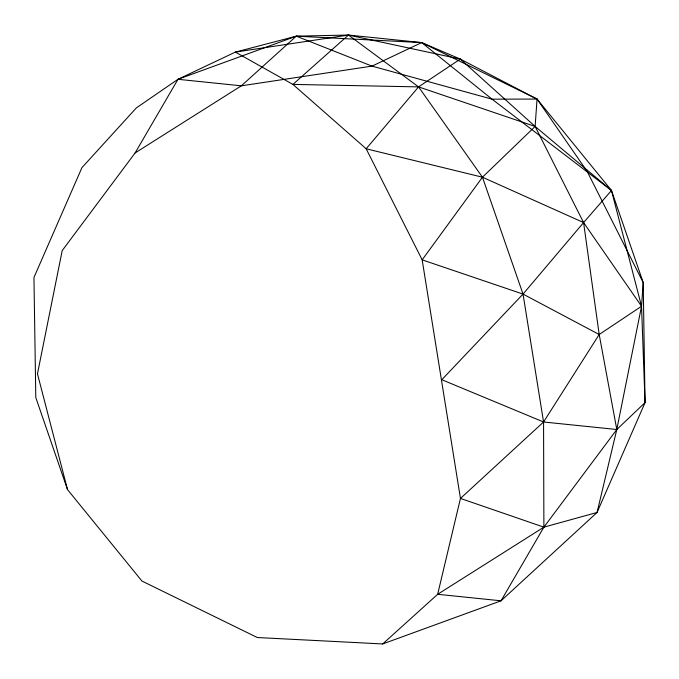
<?xml version="1.0" encoding="UTF-8"?>
<svg xmlns="http://www.w3.org/2000/svg" width="679" height="679" viewBox="0 0 679 679"><rect width="100%" height="100%" fill="white"/><g stroke="black" fill="none" stroke-linecap="round" stroke-linejoin="round"><path stroke-width="1.02" d="M67.527 489.635L37.464 373.84L62.205 250.593L135.113 152.945L177.974 79.299L235.392 52.088L296.307 36.165L348.454 35.053L421.684 42.582L460.311 59.09L537.055 99.066L611.473 190.468L643.208 282.574L645.05 402.622L597.062 512.467L501.026 600.805L382.693 643.947L257.316 637.53L141.945 581.046L67.527 489.635L35.792 397.538L33.95 277.482L81.938 167.637L136.352 107.902L177.974 79.299L296.307 36.165L421.684 42.582L537.055 99.066L587.199 171.49L643.208 282.574L641.536 306.271L645.05 402.622L616.795 429.518L543.887 527.159L501.026 600.805L437.658 594.295L382.693 643.947M177.974 79.299L241.342 85.817L371.999 66.126L421.684 42.582L492.037 99.168L611.473 190.468L583.584 222.568L599.192 334.509L543.565 421.99L460.455 498.428L437.658 594.295L543.887 527.159L597.062 512.467L616.795 429.518L641.536 306.271L611.473 190.468L535.12 126.447L460.311 59.09L348.454 35.053L235.392 52.088L292.904 84.4L366.159 148.777L422.168 259.853L460.455 498.428L543.887 527.159L543.565 421.99L523.034 294.092L482.455 177.211L418.561 86.887L348.454 35.053L292.904 84.4L418.561 86.887L535.12 126.447L583.584 222.568L641.536 306.271L599.192 334.509L523.034 294.092L422.168 259.853L482.455 177.211L535.12 126.447L537.055 99.066L492.037 99.168L371.999 66.126L296.307 36.165L241.342 85.817L135.113 152.945M460.311 59.09L418.561 86.887L366.159 148.777L482.455 177.211L583.584 222.568L523.034 294.092L441.808 379.714L543.565 421.99L616.795 429.518L599.192 334.509"/></g></svg>
